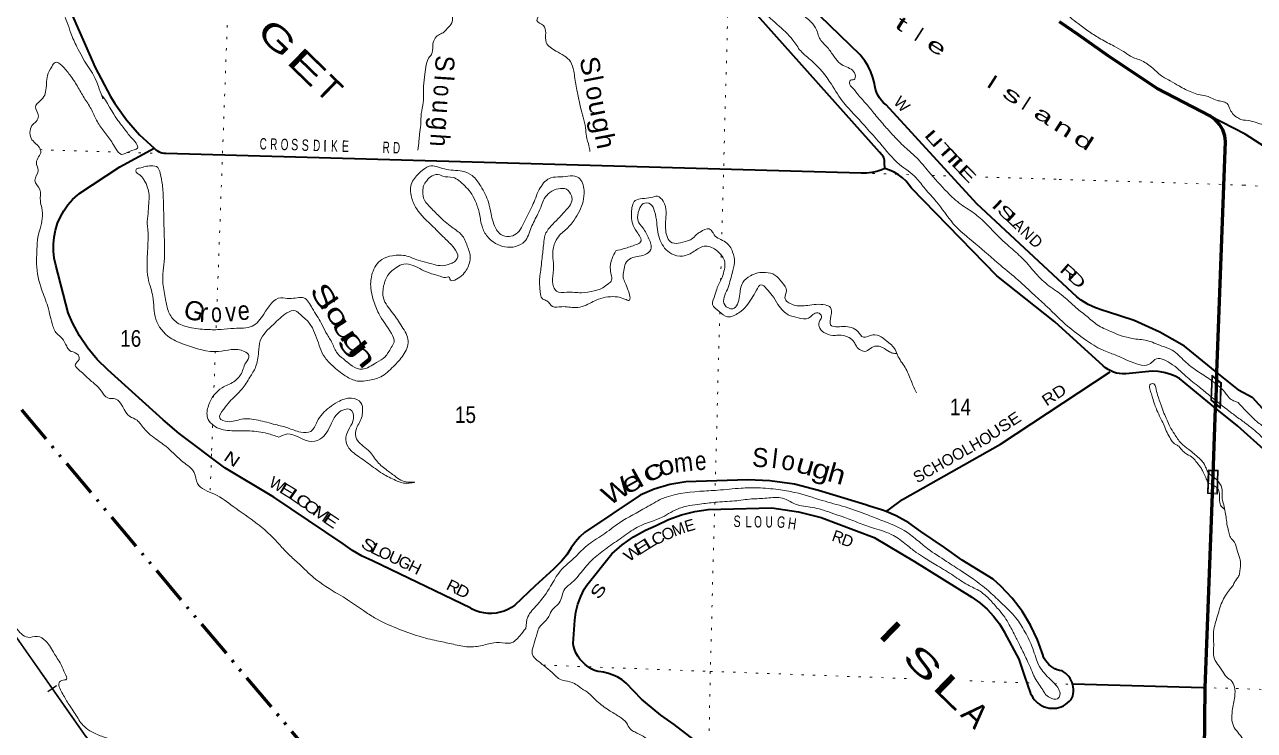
# Model space of a CAD drawing. Header units: feet. Extents: x -762378 to -505285, y -497909 to -353855.
# Drawn here: x -615825 to -602896, y -479079 to -471659 of the extents above; entities that cross this region are included whole.
import ezdxf
from ezdxf.enums import TextEntityAlignment as Align

# ---------------------------------------------------------------- set-up
doc = ezdxf.new("R2010")
doc.units = ezdxf.units.FT
doc.header["$LTSCALE"] = 80
doc.linetypes.add('DASH_DOUBLE_DOT', pattern=[9.2, 5, -1.2, 0.3, -1.2, 0.3, -1.2])
doc.linetypes.add('DOTTED', pattern=[1.5, 0.3, -1.2])
for name, color, linetype, lineweight in [('10', 7, 'DASH_DOUBLE_DOT', 70), ('23', 7, 'Continuous', 70), ('26', 7, 'Continuous', 40), ('34', 7, 'Continuous', 25), ('39', 7, 'Continuous', 13), ('59', 7, 'Continuous', 13), ('7', 7, 'DOTTED', 13)]:
    doc.layers.add(name, color=color, linetype=linetype, lineweight=lineweight)
for name, color, linetype in [('27', 7, 'Continuous'), ('41', 7, 'Continuous'), ('42', 7, 'Continuous')]:
    doc.layers.add(name, color=color, linetype=linetype)

msp = doc.modelspace()

# ---------------------------------------------------------------- linework, layer by layer
at = {"layer": '10'}
msp.add_lwpolyline([(-620364.91, -449455.2), (-616698.86, -453231.06), (-614718.69, -461049.05), (-616631.15, -471055.32), (-616332.84, -475145.36), (-606984.19, -486269.05), (-603363.01, -486919.89)], dxfattribs=at)
at = {"layer": '23'}
for points in [[(-603360.23, -472622.25), (-603365.61, -472619.78), (-603916.55, -472331.23), (-604434.3, -471986.68), (-604743.52, -471766.81), (-604879.72, -471675.12), (-604944.14, -471630.06)], [(-603289.56, -475315.93), (-603199.29, -472886.48), (-603201.31, -472859.94), (-603206.9, -472827.46), (-603215.86, -472795.73), (-603228.08, -472765.12), (-603243.44, -472735.96), (-603261.76, -472708.56), (-603282.84, -472683.22), (-603306.46, -472660.23), (-603332.35, -472639.83), (-603360.23, -472622.25)], [(-603303.47, -475690.66), (-603302.85, -475673.88), (-603292.13, -475385.23), (-603289.56, -475315.93)], [(-603412.78, -478633.88), (-603412.76, -478631.98), (-603336.96, -476591.91), (-603303.47, -475690.66)], [(-603510.83, -484541.09), (-603485.9, -484430.06), (-603471.72, -484308.53), (-603412.78, -478633.88)]]:
    msp.add_lwpolyline(points, dxfattribs=at)
at = {"layer": '26'}
for p, q in [((-602994.23, -472812.43), (-603360.23, -472622.25)), ((-603064.42, -475497.14), (-603289.56, -475315.93)), ((-603074.37, -475878.07), (-603303.47, -475690.66))]:
    msp.add_line(p, q, dxfattribs=at)
for points in [[(-603289.56, -475315.93), (-603632.3, -475040.06), (-603888.55, -474891.29), (-604158.95, -474770.12), (-604440.53, -474677.87), (-604485.92, -474666), (-604566.84, -474637.43), (-604644.34, -474600.57), (-604717.55, -474555.8), (-604763.13, -474522.18), (-605813.84, -473541.66), (-606768.45, -472502.24), (-606793.9, -472480.13), (-606816.9, -472455.49), (-606837.19, -472428.57), (-606854.56, -472399.69), (-606868.82, -472369.14), (-606879.8, -472337.27), (-606887.4, -472304.43), (-606890.81, -472279.43), (-606906.08, -472216.32), (-606927.86, -472155.15), (-606955.92, -472096.59), (-606989.94, -472041.28), (-607029.56, -471989.84), (-607040.44, -471977.48), (-607781.87, -471254.21)], [(-615375.03, -471447.22), (-615084.69, -472110.88), (-614923.07, -472413.24), (-614877.58, -472488.23), (-614755.64, -472659.24), (-614616.49, -472816.57), (-614461.66, -472958.49)], [(-606781.08, -473172.14), (-606784.8, -473113.5), (-606786.36, -473088.88), (-606789.29, -473063.5), (-606790.95, -473057.94), (-606794.16, -473050.25), (-606794.83, -473049.02), (-606814.53, -473023.85), (-606836.71, -472999.02), (-608118.84, -471563.67)], [(-602363.62, -473217.17), (-602994.23, -472812.43)], [(-606768.1, -476778.02), (-606804.65, -476762.34), (-606952.16, -476716.59), (-606982.55, -476709.23), (-607479.58, -476555.92), (-607731.6, -476491.98), (-607988.91, -476454.74), (-608222.23, -476444.39), (-608873.38, -476464.35), (-609041.58, -476495.24), (-609205.64, -476543.55), (-609354.57, -476604.43), (-609938.7, -476999.76), (-609988.42, -477045.06), (-610033.13, -477095.32), (-610072.35, -477149.97), (-610078.33, -477159.49), (-610126.06, -477233.02), (-610181.22, -477301.17), (-610243.2, -477363.17), (-610265.38, -477382.46), (-610458.42, -477557.75), (-610671.62, -477761.11), (-610707.04, -477786.21), (-610744.88, -477807.46), (-610784.74, -477824.65), (-610826.18, -477837.58), (-610868.75, -477846.1), (-610911.97, -477850.13), (-610955.37, -477849.61), (-610998.49, -477844.57), (-611040.84, -477835.04), (-611081.96, -477821.14), (-611121.4, -477803.02), (-611135.14, -477795.48), (-612168.49, -477294.95), (-612276.71, -477246.03), (-612379.22, -477186.06), (-612474.5, -477116.04), (-613204.08, -476627.86), (-613720.49, -476319.44), (-614201.83, -475958.72), (-614368.66, -475813.97), (-614950.77, -475286.68), (-615062.4, -475179.27), (-615162.19, -475060.79), (-615249.05, -474932.53), (-615322.02, -474795.89), (-615366.39, -474690.84), (-615497, -474186.93), (-615513.3, -474114.37), (-615521.92, -474040.51), (-615522.77, -473966.16), (-615515.85, -473892.12), (-615501.22, -473819.21), (-615479.06, -473748.23), (-615449.59, -473679.96), (-615413.16, -473615.14), (-615370.14, -473554.48), (-615321.02, -473498.65), (-615266.34, -473448.26), (-615254.88, -473438.97), (-614824.47, -473152.95), (-614461.66, -472958.49)], [(-606781.08, -473172.14), (-606811, -473184.91), (-606864.41, -473202.67), (-606919.38, -473214.75), (-606975.31, -473221.01), (-607031.59, -473221.4), (-614341.53, -473014.73), (-614342.14, -473014.71), (-614359.09, -473013.47), (-614375.81, -473010.46), (-614392.14, -473005.72), (-614407.87, -472999.3), (-614422.85, -472991.27), (-614436.91, -472981.72), (-614449.89, -472970.75), (-614461.66, -472958.49)], [(-603303.47, -475690.66), (-603323.98, -475673.88), (-603684.1, -475379.29), (-603728, -475356.75), (-603786.38, -475333.37), (-603846.89, -475316.23), (-603908.85, -475305.5), (-603971.6, -475301.31), (-604248.79, -475329.99), (-604248.91, -475330), (-604281.04, -475330.72), (-604313.07, -475328.08), (-604344.65, -475322.11), (-604375.43, -475312.87), (-604405.07, -475300.46), (-604433.26, -475285.02), (-604459.67, -475266.72), (-604484.03, -475245.76), (-604995.01, -474783.56), (-605601.97, -474299.06), (-606500.64, -473377.88), (-606523.89, -473345.56), (-606558.36, -473305.92), (-606596.79, -473270.09), (-606638.75, -473238.48), (-606683.79, -473211.43), (-606731.4, -473189.23), (-606781.08, -473172.14)], [(-606768.1, -476778.02), (-606733.54, -476752.71), (-606596.3, -476652.17), (-605565.36, -476069.46), (-604412.15, -475308.38)], [(-603064.42, -475497.14), (-602918.89, -475575.25), (-602777.61, -475728.78)], [(-601184.64, -477754.36), (-601213.43, -477687.3), (-601254.82, -477611.95), (-601303.86, -477541.34), (-601567.36, -477323.33), (-601801.61, -477130.43), (-601880.96, -477078.82), (-601960.95, -477014.5), (-602033.77, -476942.17), (-602098.64, -476862.63), (-602154.83, -476776.74), (-602444.27, -476435.3), (-602759.92, -476157.23), (-603074.37, -475878.07)], [(-608327.48, -479533.83), (-608994.82, -479016.87), (-609136.77, -478920.57), (-609298.97, -478786.88), (-609338.97, -478749.21), (-609499.25, -478581.28), (-609542.04, -478548.73), (-609587.99, -478520.84), (-609636.61, -478497.9), (-609687.36, -478480.17), (-609739.68, -478467.84), (-609793.01, -478461.05), (-609795.28, -478460.89), (-609832.41, -478447.83), (-609867.97, -478430.97), (-609901.57, -478410.48), (-609932.84, -478386.59), (-609961.45, -478359.56), (-609987.07, -478329.69), (-610009.44, -478297.31), (-610028.29, -478262.76), (-610043.43, -478226.44), (-610054.69, -478188.73), (-610059.27, -478167.07), (-610040.72, -477920.98), (-610028.72, -477835.72), (-610007.87, -477752.19), (-609978.41, -477671.29), (-609940.65, -477593.91), (-609915.84, -477552.15), (-609650.21, -477222.2), (-609541.81, -477127.43), (-609424.11, -477044.52), (-609298.38, -476974.37), (-609185.58, -476925.1), (-609055.95, -476861.71), (-608920.4, -476812.22), (-608780.42, -476777.18), (-608637.55, -476756.95), (-608507.09, -476751.62), (-607970.3, -476739.8), (-607687.37, -476782.11), (-607449.47, -476841.77), (-606892.35, -477051.29), (-606470.84, -477304.33), (-605865.37, -477677.97), (-605782.47, -477736.68), (-605706.16, -477803.74), (-605637.28, -477878.41), (-605576.59, -477959.86), (-605524.73, -478047.22), (-605523.99, -478048.64), (-605371.67, -478330.63), (-605311.82, -478509.18), (-605248.05, -478689.87), (-605237.3, -478713.5), (-605224.14, -478735.89), (-605208.72, -478756.77), (-605191.19, -478775.93), (-605171.76, -478793.15), (-605150.63, -478808.25), (-605128.04, -478821.05), (-605104.24, -478831.42), (-605079.49, -478839.25), (-605054.05, -478844.45), (-605028.2, -478846.96), (-605002.24, -478846.75), (-604976.44, -478843.84), (-604951.08, -478838.24), (-604926.45, -478830.02), (-604902.82, -478819.27), (-604880.43, -478806.11), (-604859.55, -478790.69), (-604840.39, -478773.16), (-604823.17, -478753.73), (-604813.51, -478740.76), (-604805.9, -478717.86), (-604800.73, -478694.29), (-604798.04, -478670.31), (-604797.88, -478646.18), (-604800.24, -478622.16)], [(-604800.24, -478622.16), (-604805.1, -478598.52), (-604812.41, -478575.52), (-604822.07, -478553.41), (-604834, -478532.44), (-604848.05, -478512.82), (-604864.08, -478494.78), (-604881.9, -478478.51), (-604901.33, -478464.2), (-604917.65, -478454.39), (-604943.49, -478449.25), (-604968.64, -478441.44), (-604992.85, -478431.04), (-605015.83, -478418.17), (-605037.34, -478402.96), (-605057.14, -478385.59), (-605075.02, -478366.25), (-605090.78, -478345.14), (-605104.25, -478322.51), (-605115.28, -478298.58), (-605118.12, -478291.12), (-605175.15, -478128.18), (-605248.89, -477972.1), (-605338.55, -477824.58), (-605443.14, -477687.24), (-605561.51, -477561.58), (-605642.66, -477488.98), (-605969.09, -477290.52), (-606155.42, -477154.6), (-606401.81, -476987.75), (-606527.96, -476898.66), (-606662.74, -476823.25), (-606768.1, -476778.02)], [(-603412.78, -478633.88), (-603438.11, -478633.15), (-604804.25, -478593.62)]]:
    msp.add_lwpolyline(points, dxfattribs=at)
at = {"layer": '34'}
msp.add_line((-615580.5, -478671.02), (-615489.91, -478607.56), dxfattribs=at)
at = {"layer": '34', "lineweight": 13}
msp.add_lwpolyline([(-616856.03, -476757.2), (-615183.27, -479144.76), (-615063.74, -479284.86), (-614954.99, -479401.93), (-610825.2, -483686.34), (-610764.16, -483763.84), (-610718.72, -483846.48), (-610642.98, -484012.37), (-609591.77, -486636.92), (-609522.45, -486790.14), (-609496.17, -486837.97), (-609469.32, -486879.29), (-609376.03, -486982.2), (-609349.54, -487013.58), (-603509.16, -492510.71)], dxfattribs=at)
at = {"layer": '34'}
msp.add_lwpolyline([(-616855.14, -476756.56), (-615182.4, -479144.09), (-615062.92, -479284.13), (-614954.19, -479401.17), (-610824.37, -483685.62), (-610763.24, -483763.23), (-610717.74, -483845.99), (-610641.97, -484011.94), (-609590.76, -486636.49), (-609521.47, -486789.65), (-609495.23, -486837.4), (-609468.45, -486878.62), (-609375.2, -486981.48), (-609348.74, -487012.82), (-603508.41, -492509.91)], dxfattribs=at)
at = {"layer": '39'}
for p, q in [((-602959.55, -472667.36), (-602990.26, -472662.91)), ((-614532.1, -473373.31), (-614548.63, -473330.62)), ((-603349.2, -475572.79), (-603349.07, -475572.9))]:
    msp.add_line(p, q, dxfattribs=at)
for points in [[(-615600.53, -470596.96), (-615584.33, -470360.82), (-615576.84, -470202.61), (-615582.08, -470007.87), (-615517.09, -469807.49), (-615440.29, -469555.36), (-615451.9, -469428.59), (-615447.9, -469198.06), (-615394.86, -469111.61), (-615358.23, -469036.63), (-615347.72, -468906.61), (-615336.43, -468754.55), (-615304.2, -468633.29), (-615311.49, -468554.81), (-615351.95, -468336.8), (-615377.14, -468197.54), (-615392.4, -468060.63), (-615373.28, -467971.01), (-615353.2, -467911.52), (-615338.91, -467845.82), (-615309.11, -467794.68), (-615260.06, -467649.92), (-615197.96, -467475.52), (-615175.59, -467349.91), (-615140.09, -467134.49), (-615079.56, -466889.83), (-615055.24, -466708.13), (-615023.88, -466496.57), (-614939.52, -466314.91), (-614886.54, -466172.29), (-614764.33, -465995.92), (-614678.74, -465836.36), (-614558.51, -465601.76), (-614445.63, -465463.18), (-614301.12, -465393.89), (-614205.1, -465395.15), (-614124.11, -465425.99), (-614075.62, -465527.93), (-614082.48, -465668.11), (-614066.94, -465797.01), (-614074.37, -465953.21), (-614108.46, -466070.4), (-614036.6, -466191.19), (-613860.04, -466351.65), (-613705.82, -466521.37), (-613504.79, -466668.63), (-613310.94, -466849.73), (-613155.67, -466989.41), (-613040.86, -467083.58), (-612788.62, -467254.64), (-612584.7, -467434.08), (-612396.01, -467590.94), (-612184.98, -467738.53), (-611991.39, -467869.49), (-611786.01, -468006.86), (-611727.71, -468056.98), (-611434.13, -468305.67), (-611265.01, -468449.83), (-611079.77, -468590.52), (-610908.3, -468724.73), (-610658.06, -468895.72), (-610452.07, -469073.23), (-610237.59, -469178.82), (-610027.86, -469306.31), (-609824.34, -469439.6), (-609653.02, -469577.82), (-609492.66, -469743.75), (-609338.58, -469917.48), (-609290.69, -469979.29), (-609140.59, -470094.72), (-608998.84, -470219.89), (-608826, -470372.2), (-608697, -470519.01), (-608573.53, -470709.75), (-608469.29, -470877.78), (-608304.27, -471140.15), (-608198.92, -471276.12), (-608078, -471482.82), (-607915.86, -471654.83), (-607747.51, -471821.02), (-607665.44, -471936.15), (-607548.98, -472040.4), (-607343.36, -472286.1), (-607212.1, -472483.12), (-607098.33, -472607.35), (-606976.91, -472741.86), (-606834.41, -472903.17), (-606626.09, -473128.89), (-606452.84, -473269.18), (-606356.85, -473386.78), (-606241.29, -473517.08), (-606061.31, -473751.88), (-605826.52, -473964.46), (-605566.09, -474187.95), (-605379.4, -474344.74), (-605210.7, -474500.93), (-605072.94, -474625.96)], [(-613562.37, -469192.03), (-613459.74, -469233.63), (-613389.17, -469276.15), (-613269.94, -469358.44), (-613248.04, -469419.36), (-613320.92, -469501.12), (-613418.48, -469543.94), (-613527.82, -469580.33), (-613597.24, -469620.09), (-613630.01, -469699.21), (-613524.45, -469829.17), (-613379.68, -469810.03), (-613262.4, -469717.74), (-613158.92, -469677.13), (-613084.76, -469731.81), (-613059.09, -469857.05), (-613100.7, -470018.1), (-613145.41, -470152.98), (-613141.12, -470317.6), (-613133.65, -470448.24), (-613055.88, -470629.41), (-612972.42, -470704.46), (-612787.17, -470614.48), (-612741.32, -470561.88), (-612651.15, -470558.94), (-612542.86, -470552.59), (-612463.66, -470577.35), (-612398.06, -470647.78), (-612296.73, -470669.29), (-612226.23, -470713.81), (-612184.21, -470829.57), (-612124.66, -470843.63), (-612061.7, -470759.52), (-611986.55, -470727.98), (-611891.36, -470753.29), (-611840.73, -470851.29), (-611810.08, -470948.61), (-611744.53, -470962.88), (-611646.72, -470970.22), (-611524.03, -471010.5), (-611510.4, -471079.16), (-611613.76, -471173.93), (-611637.77, -471231.29), (-611507.87, -471352.05), (-611431.36, -471396.77), (-611373.83, -471468.94), (-611338.21, -471538.35), (-611333.76, -471640.8), (-611383.89, -471701.27), (-611425.41, -471743.99), (-611474.29, -471768.4), (-611534.22, -471880.69), (-611547.49, -471974.52), (-611564.18, -471994.01), (-611616.69, -472180.77), (-611631.07, -472306.65), (-611635.05, -472479.01), (-611655.01, -472592.67), (-611661.11, -472710.81), (-611672.58, -472810.71), (-611679.02, -472880.69), (-611692.49, -472980.53)], [(-603343.87, -475402.79), (-603358.33, -475392.39), (-603499.2, -475299.33), (-603627.8, -475198.68), (-603761.84, -475081.79), (-603870.39, -475037.98), (-604026.51, -474980.51), (-604179.88, -474959.24), (-604294.92, -474929.25), (-604405.47, -474885.37), (-604547.11, -474814.36), (-604654.21, -474728.47), (-604769.09, -474636.31), (-604922.49, -474500.71), (-605070.87, -474393.36), (-605212.14, -474254.16), (-605337.35, -474113.5), (-605475.18, -473990.46), (-605572.14, -473900.91), (-605699.69, -473770.2), (-605829.66, -473651.44), (-605980.25, -473550.04), (-606123.87, -473420.79), (-606318.54, -473205.55), (-606449.46, -473056.68), (-606552.28, -472962.91), (-606687.76, -472829.93), (-606776.38, -472730.63), (-606884.09, -472604.61), (-606976.28, -472493.16), (-607057.18, -472402.14), (-607116.65, -472327.91), (-607152.68, -472270.52), (-607141.71, -472242.81), (-607103.45, -472236.09), (-607093.65, -472184.27), (-607200.68, -472096.38), (-607267.25, -472054), (-607324.79, -471981.84), (-607393.62, -471889.23), (-607468.6, -471800.43), (-607490.43, -471737.51), (-607539.48, -471651.59), (-607634.51, -471564.11), (-607738.98, -471460.26), (-607820.51, -471387.28), (-607919.19, -471289.65), (-607971.01, -471225.7), (-608060.11, -471140.43), (-608075.27, -471115.85), (-608137.21, -470997.4), (-608187.7, -470895.39), (-608217.39, -470828.18), (-608211.17, -470764.21), (-608144.24, -470796.57), (-608060.77, -470813.46), (-607996.85, -470759.47), (-607834.48, -470636.62), (-607749.13, -470599.41), (-607710.17, -470572.65), (-607739.04, -470539.58), (-607809.15, -470541.2), (-607880.99, -470592.91), (-607965.09, -470594.06), (-608035.67, -470551.55), (-608112.81, -470583.02), (-608189.82, -470610.49), (-608259.51, -470600.09), (-608410.72, -470516.72), (-608465.08, -470410.56), (-608527.71, -470312.15), (-608692.11, -470089.92), (-608771.57, -470015.01), (-608833.31, -469948.72), (-608910.28, -469859.85), (-608953.69, -469784.15), (-608985.31, -469714.88), (-609003.49, -469662.11), (-609054.54, -469576.13), (-609077.69, -469551.27), (-608998.83, -469527.88), (-608888.46, -469519.6), (-608733.37, -469548.95), (-608567.68, -469618.77), (-608367.03, -469661.71), (-608198.08, -469695.54), (-608026.26, -469761.56), (-607910.75, -469835.7), (-607618.92, -469961.97), (-607495.28, -470032.37), (-607246.25, -470123.09), (-607068.56, -470193.32), (-606918.65, -470256.59), (-606885.09, -470269.77)], [(-602895.63, -469632.52), (-602752.05, -469717.83), (-602656.34, -469735.21), (-602577.61, -469780.11), (-602453.6, -469850.69), (-602274.29, -469947.28), (-602081.76, -470068.43), (-601893.37, -470193.46), (-601728.23, -470293.58), (-601568.82, -470385.47), (-601401.46, -470479.64), (-601271.64, -470556.44), (-601183.36, -470615.74), (-601080.98, -470673.51), (-600985.81, -470706.93), (-600912.08, -470721.54), (-600792.73, -470751.78), (-600770.69, -470752.54), (-600711.04, -470768.66), (-600681.26, -470777.73), (-600597.99, -470866.98), (-600524.35, -470943.85), (-600423.52, -471047.77), (-600319.23, -471167.88), (-600266.54, -471211.88), (-600242.29, -471206.7), (-600187, -471232.71), (-600125.42, -471250.91), (-600088.7, -471292.36), (-599992.87, -471365.97), (-599892.5, -471423.68), (-599823.99, -471474.26), (-599731.43, -471525.67), (-599641.86, -471546.84), (-599574.68, -471577.29), (-599522.26, -471629.32), (-599519.15, -471715.8), (-599507.84, -471856.79), (-599479.34, -471903.98), (-599424.19, -471994.26), (-599330.46, -472130.08), (-599249.4, -472225.28), (-599179.63, -472298), (-599113.86, -472370.57), (-599059.04, -472410.63), (-598983.9, -472443.36), (-598899.43, -472496.5), (-598807.45, -472505.71), (-598722.12, -472593.02), (-598645.88, -472712.16), (-598600.22, -472786.05), (-598513.96, -472905.54), (-598409.13, -473009.6), (-598285.99, -473106.26), (-598162, -473237.09), (-598075.2, -473340.52), (-597958.55, -473451.02), (-597880.76, -473524.01), (-597769.37, -473612.23), (-597653.85, -473696.57), (-597528.98, -473801.32), (-597429.68, -473891.13), (-597337.19, -473944.54), (-597218.38, -473990.84), (-597187.89, -474098.35), (-597197.07, -474192.44), (-597186.87, -474247.02), (-597146.41, -474296.63), (-597059.34, -474392.04), (-596954.58, -474498.1), (-596876.72, -474569.09), (-596795.06, -474646.24), (-596731.29, -474718.74), (-596642.89, -474834.29), (-596578.66, -474892.75), (-596492.78, -474964.02), (-596385, -475040.06), (-596284.77, -475101.77), (-596201.96, -475144.81), (-596138.98, -475181.14), (-596079.02, -475247.49), (-596019.26, -475319.86), (-595963.72, -475398.11), (-595898.76, -475494.76), (-595818.92, -475626.08), (-595711.02, -475758.36), (-595611.68, -475906.42), (-595547.06, -476013.1), (-595488.81, -476189.87), (-595462.16, -476411.74), (-595392.97, -476621.03), (-595327.74, -476709.65), (-595256.7, -476804.51), (-595171.9, -476907.87), (-595082.77, -477001.35), (-594912.46, -477067.5), (-594635.68, -477308.07)], [(-610556.1, -478007.75), (-610618.78, -478083.84), (-610715.52, -478160.78), (-610773.56, -478160.81), (-610891.57, -478158.8), (-611030.76, -478190.17), (-611179.17, -478199.16), (-611336.26, -478169.74), (-611491.21, -478136.39), (-611677.73, -478089.92), (-611910.97, -478005.76), (-612145.31, -477895.49), (-612262.75, -477819.28), (-612430.91, -477705.24), (-612524.99, -477647.88), (-612783.16, -477474.62), (-612940.21, -477328.86), (-613046.89, -477230.95), (-613143.43, -477129.38), (-613226.4, -477040.31), (-613379.87, -476906.71), (-613633.7, -476723.56), (-613827.43, -476596.62), (-614007.65, -476484.17), (-614043.67, -476368.61), (-614157.93, -476258.42), (-614320.84, -476108.45), (-614447.65, -476013.87), (-614521.66, -475955.19), (-614610.21, -475853.89), (-614643.01, -475818.67), (-614719.65, -475777.95), (-614871.39, -475594.27), (-614951.07, -475583.53), (-615016.67, -475513.1), (-615086.13, -475438.53), (-615175.52, -475361.27), (-615216.1, -475319.77), (-615291.01, -475228.96), (-615253.22, -475178.1), (-615275.19, -475119.18), (-615352.04, -475084.47), (-615382.56, -475041.31), (-615431.68, -474957.4), (-615485.99, -474907.41), (-615536.35, -474801.39), (-615589.36, -474599), (-615655.07, -474416.24), (-615699.44, -474137.92), (-615695.34, -474019.72), (-615684.89, -473891.7), (-615661.91, -473806.23), (-615644.26, -473586.19), (-615659.75, -473513.45), (-615665.57, -473392.9), (-615716.28, -473296.9), (-615682.47, -473187.73), (-615701.74, -473108.84), (-615653.73, -472994.14), (-615710.78, -472907.95), (-615756.95, -472854.23), (-615735.74, -472704.51), (-615702.78, -472677.55), (-615680.78, -472620.13), (-615711.42, -472522.81), (-615632.19, -472431.23), (-615603.91, -472366), (-615583.93, -472194.18), (-615540.68, -472101.37), (-615505.1, -472056.45), (-615434.18, -472088.95), (-615349.56, -472188.11), (-615269.63, -472307.17), (-615199.77, -472427.89), (-615125.77, -472544.75), (-615067.91, -472665.06), (-614993.77, -472777.9), (-614909.71, -472893.09), (-614867.95, -472958.7), (-614808.14, -473022.92), (-614723, -472991.72), (-614637.78, -472958.51), (-614711.64, -472837.65), (-614788.27, -472738.76), (-614887.56, -472600.99), (-615007.51, -472424.41), (-615005.72, -472430.49), (-615049.53, -472308.65), (-615167.89, -472085.98), (-615275.29, -471893.77), (-615338.32, -471749.21), (-615378.41, -471635.52), (-615452.46, -471462.5), (-615517.14, -471307.86), (-615554.23, -471108.02), (-615597.54, -470741.48), (-615600.53, -470596.96)], [(-610468.35, -471098.58), (-610375.16, -471123.82), (-610333.61, -471195.44), (-610420.35, -471272.72), (-610473.04, -471349.16), (-610455.5, -471478.13), (-610420.03, -471551.54), (-610438.24, -471615.11), (-610370.09, -471669.58), (-610346.74, -471746.6), (-610340.22, -471847.11), (-610239.26, -471936.8), (-610087.03, -472048.29), (-610052.45, -472147.76), (-610027.89, -472305.05), (-610008.96, -472393.95), (-609981.64, -472529.27), (-609953.2, -472632.54), (-609927.11, -472745.75), (-609918.11, -472832.31), (-609891.6, -472933.51), (-609881.62, -472992.01)], [(-605356.66, -471239.61), (-605039.62, -471417.74), (-604913.02, -471518.33), (-604747.42, -471648.33), (-604630.33, -471734.56), (-604510.89, -471810.83), (-604369.39, -471885.85), (-604271.25, -471941.35), (-604198.88, -471989.94), (-604078.54, -472040.17), (-603963.17, -472118.32), (-603860.14, -472206.07), (-603779.64, -472250.93), (-603687.43, -472304.22), (-603553.65, -472370.95), (-603484.38, -472393.37), (-603410.83, -472407.9), (-603353.49, -472427.91), (-603288.42, -472456.2), (-603234.73, -472466.05), (-603183.52, -472489.86), (-603149.69, -472553.19), (-603115.95, -472606.93)], [(-603115.95, -472606.93), (-603087.97, -472628.98), (-603039.04, -472655.19), (-603011.08, -472662.18), (-602990.2, -472662.91)], [(-602959.55, -472667.36), (-602876, -472688.33), (-602735.48, -472745.41), (-602585.35, -472814.88), (-602448.98, -472875.84), (-602316.75, -472940.68), (-602215.52, -473032.56), (-602071.81, -473113.86), (-601949.32, -473170.32), (-601770.01, -473266.91), (-601643.93, -473335.55), (-601511.11, -473442.59), (-601382.5, -473555.5), (-601241.81, -473666.83), (-601108.45, -473757.82), (-601058.24, -473815.79), (-601018.38, -473883.46), (-600899.3, -473921.73), (-600815.41, -473932.66), (-600749.65, -474005.24), (-600738.64, -474035.75), (-600630.52, -474101.76), (-600531.83, -474209.62), (-600449.45, -474324.96), (-600388.49, -474421.47), (-600295.82, -474529.13), (-600184.91, -474631.39), (-600100.43, -474684.53), (-599943.43, -474788.38), (-599859.63, -474861.58), (-599751.13, -474975.81), (-599649.83, -475065.69), (-599532.64, -475160.13), (-599445.91, -475265.57), (-599370.32, -475344.51), (-599291.14, -475435.63), (-599259.95, -475462.83), (-599203.73, -475521.01), (-599159.6, -475580.79), (-599102.45, -475671.15), (-599039.77, -475775.76), (-598990.77, -475869.85), (-598933.22, -475948.17), (-598864.8, -476061.01), (-598779.08, -476196.54), (-598739.09, -476260.2), (-598672.13, -476356.92), (-598526.36, -476496.54), (-598392.42, -476629.73), (-598308.3, -476753.16), (-598219.49, -476856.66), (-598126.48, -476954.28), (-598120.51, -477075.01), (-598108.26, -477187.92), (-598136.39, -477427.98), (-598180.58, -477548.97), (-598369.79, -477687.05), (-598476.41, -477755.67), (-598640.09, -477850.44), (-598769.68, -477886.13), (-598944.48, -477894.14), (-599042.8, -477894.76), (-599255.86, -477847.21), (-599379.76, -477832.88), (-599548.89, -477851.13), (-599691.02, -477842.2), (-599899.17, -477887.22), (-600137.3, -477929.2), (-600326.74, -477954.78), (-600555.35, -477892.64), (-600678.44, -477854.23), (-600787.16, -477806.28), (-600931.8, -477692.81), (-601081.1, -477539), (-601336.2, -477369.49), (-601540.21, -477231.87), (-601660.4, -477107.19), (-601768.75, -476928.69), (-601919.71, -476764.79), (-602120.71, -476597.14), (-602263.93, -476441.54), (-602308.51, -476335.55), (-602398.51, -476207.9), (-602518.97, -476091.25), (-602655.86, -475986.08), (-602765.64, -475909.97), (-602871.29, -475829.99), (-602929.65, -475775.74), (-603005.3, -475698.81), (-603067.96, -475631.16)], [(-614548.63, -473330.62), (-614573.16, -473287.66), (-614619.4, -473235.94), (-614652.48, -473208.74), (-614653.57, -473182.63), (-614621.03, -473167.69), (-614556.43, -473151.84), (-614498.11, -473143.79), (-614424.71, -473162.34), (-614400.67, -473219.32), (-614376.99, -473344.49), (-614366.49, -473503.31), (-614359.96, -473776.32), (-614355.46, -473934.94), (-614355.79, -474117.46), (-614370.9, -474379.71), (-614342.76, -474549.16), (-614311.23, -474678.61), (-614236.74, -474781.44), (-614092.76, -474842.5), (-613909.41, -474864.79), (-613759.27, -474863.88), (-613622.78, -474852.48), (-613431.83, -474828.89), (-613311.36, -474702.61), (-613131.26, -474530.22), (-613039.51, -474539.36), (-612889.16, -474532.44), (-612800.89, -474641.76), (-612706.23, -474797.42), (-612657.59, -474895.36), (-612597.03, -474995.71), (-612546.67, -475101.72), (-612473.14, -475174.43), (-612276.72, -475281.41), (-612126.22, -475212.31), (-612036.03, -475151.2), (-611970.65, -475055.14), (-611940.65, -474997.99), (-611969.44, -474904.74), (-612102.34, -474697.62), (-612159.31, -474551.26), (-612185.05, -474428.03), (-612169.63, -474272.1), (-612070.6, -474129.04), (-611957.12, -474088.78), (-611805.12, -474091.94), (-611688.57, -474136.03), (-611585.46, -474163.61), (-611412.31, -474191.57), (-611353.71, -474175.51), (-611306.9, -474153.03), (-611271.1, -474102.1), (-611309.88, -474008.51), (-611412.22, -473900.72), (-611528.33, -473786.45), (-611705.71, -473591.86), (-611757.58, -473471.75), (-611754.36, -473321.42), (-611662.37, -473208.21), (-611572.18, -473147.1), (-611411.1, -473176.65), (-611223.81, -473201.08), (-611119.32, -473246.75), (-611029.13, -473358.14), (-610948.94, -473527.35), (-610921.06, -473646.65), (-610864.86, -473815.05), (-610818.55, -473864.76), (-610731.29, -473887.79), (-610658.28, -473860.19), (-610558.9, -473707.11), (-610477.1, -473541.41), (-610403.22, -473373.43), (-610291.51, -473268.91), (-610193.14, -473260.22), (-609999.31, -473268.83), (-609943.93, -473403.1), (-609953.89, -473517.09), (-610048.8, -473714.45), (-610138.45, -473817.71), (-610185.88, -473858.21), (-610236.23, -473924.7), (-610272.73, -474053.84), (-610264.7, -474168.44), (-610271.36, -474302.61), (-610263.33, -474417.22), (-610234.81, -474460.31), (-610123.14, -474472.13), (-609971.21, -474477.3), (-609836.44, -474457.82), (-609765.64, -474436.16), (-609696, -474390.39), (-609658.77, -474355.55), (-609666.8, -474240.95), (-609648.49, -474117.21), (-609609.73, -474038.29)], [(-611086.46, -473510.64), (-611139.3, -473418.58), (-611197.11, -473354.43), (-611259.21, -473298.16), (-611320.13, -473266), (-611429.73, -473252.24), (-611461.3, -473239.13), (-611539.68, -473248.49), (-611597.53, -473300.68), (-611631.39, -473353.69), (-611636.71, -473391.62), (-611631.85, -473482.05), (-611570.8, -473568.37), (-611468.33, -473672.15), (-611334.29, -473789.04), (-611230.98, -473868.78), (-611171.05, -473987.16), (-611139.44, -474114.6), (-611181.81, -474239.53), (-611231.94, -474300), (-611353.27, -474335.99), (-611358.65, -474317.75), (-611416.69, -474317.79), (-611440.47, -474310.96), (-611561.23, -474272.75), (-611648, -474235.7), (-611738.57, -474192.5), (-611838.1, -474177.07), (-611913.32, -474210.62), (-612000.06, -474287.9), (-612050.21, -474406.54), (-612052.66, -474534.84), (-611955.93, -474688.57), (-611858.85, -474832.28), (-611792.1, -474984.99), (-611845.36, -475135.62), (-611947.48, -475252.5), (-612081.39, -475362.27), (-612216.78, -475399.79), (-612309.16, -475408.68), (-612435.63, -475362.25), (-612572.16, -475259.32), (-612666.77, -475159.82), (-612755.63, -474952.2), (-612800.06, -474848.39), (-612866.97, -474757.85), (-612925.27, -474707.73), (-612977.92, -474667.82), (-613066.78, -474690.88), (-613209.03, -474810.4), (-613347.09, -474982.21), (-613365.32, -475103.95), (-613396.74, -475259.34), (-613456.46, -475365.62), (-613538.81, -475489.18), (-613671.62, -475625.07), (-613732.37, -475703.24), (-613773.62, -475796.11), (-613690.84, -475833.03), (-613545.87, -475807.87), (-613370.09, -475817.87), (-613187.57, -475864.2), (-613058.68, -475898.67), (-612922.14, -475943.44), (-612815.77, -475935.02), (-612750.18, -475832.95), (-612620.89, -475682.9), (-612532.84, -475625.72), (-612387.38, -475586.54), (-612288.96, -475634.02), (-612271.96, -475720.85), (-612282.53, -475794.71), (-612340.89, -475919.09), (-612334.16, -476013.59), (-612214.18, -476132.01), (-612125.98, -476243.33), (-612025.16, -476337.02), (-611933.43, -476404.33), (-611787.59, -476469.47), (-611721.55, -476469.71), (-611812, -476480.68), (-611907.26, -476457.37), (-612043.03, -476390.57), (-612191.55, -476287.23), (-612336.07, -476184.03), (-612425.18, -476098.75), (-612447.62, -475995.69), (-612406.09, -475894.81), (-612368.91, -475803.8), (-612401.48, -475704.41), (-612457.52, -475704.51), (-612533.02, -475746.07), (-612598.6, -475848.14), (-612720.6, -476018.49), (-612835.38, -476038.66), (-613060.9, -475962.78), (-613154.11, -475995.72)], [(-613154.11, -475995.72), (-613274.87, -475957.51), (-613458.09, -475931.21), (-613602.09, -475928.32), (-613779.45, -475906.23), (-613901.56, -475791.76), (-613891.11, -475663.74), (-613748.5, -475476.03), (-613626.26, -475414), (-613553.65, -475340.25), (-613499.23, -475213.72), (-613466.6, -475138.61), (-613515.11, -475094.84), (-613787.33, -475095.6), (-614135.14, -475025.6), (-614294.7, -474951.97), (-614446.02, -474756.26), (-614477.72, -474516.49), (-614498.79, -474431.52), (-614527.02, -474322.25), (-614538.28, -474185.47), (-614528.28, -473955.13), (-614529.55, -473818.69), (-614535.46, -473758.32), (-614527.57, -473646.26), (-614519.81, -473538.21), (-614516.68, -473448.05), (-614532.1, -473373.31)], [(-606653.11, -475117.77), (-606689.02, -475114.55), (-606730.51, -475099.09), (-606805.02, -475054.43), (-606854.51, -475038.71), (-606917.03, -475052.63), (-606978.47, -475092.66), (-607080.75, -475041.04), (-607103.27, -474998.15), (-607157.58, -474948.16), (-607270.83, -474924.25), (-607326.94, -474926.35), (-607421.92, -474895.03), (-607471.81, -474833.16), (-607465.65, -474771.19), (-607446.06, -474725.72), (-607486.79, -474688.23), (-607584.83, -474745.07), (-607690.78, -474741.46), (-607795.75, -474709.81), (-607848.41, -474669.9), (-607906.08, -474601.75), (-607964.78, -474505.48), (-608026.39, -474435.18), (-608080.97, -474393.21), (-608131.03, -474451.68), (-608180, -474536.26), (-608234.83, -474616.64), (-608315.37, -474688.11), (-608434.91, -474730.18), (-608523.06, -474675.02), (-608592.52, -474600.45), (-608567.12, -474503.03), (-608542.35, -474423.64), (-608501.38, -474338.78), (-608472.33, -474251.51), (-608461.69, -474175.65), (-608558.56, -474025.93), (-608679.32, -473987.72), (-608785.29, -474042.28), (-608907.11, -474092.29), (-609024.36, -474068.24), (-609096.3, -474007.63), (-609141.57, -473927.86), (-609168.49, -473838.68), (-609179.08, -473740.04), (-609201.03, -473622.95), (-609246.37, -473545.18), (-609320.26, -473540.66), (-609364.61, -473607.35), (-609378.29, -473713.2), (-609325.17, -473797.25), (-609261.02, -473909.75), (-609240.93, -474022.76), (-609308.99, -474080.62), (-609448.24, -474113.99), (-609508.3, -474172.12), (-609524.87, -474245.78), (-609531.44, -474319.77), (-609511.26, -474372.61), (-609481.78, -474445.82), (-609471.68, -474558.49), (-609513.24, -474545.04), (-609592.51, -474522.29), (-609791.45, -474545.6), (-609941.96, -474614.7), (-610032.68, -474633.67), (-610178.47, -474624.7), (-610274.49, -474623.44), (-610334.45, -474563.23), (-610375.8, -474543.77), (-610407.96, -474432.35), (-610411.24, -474354.01), (-610394.03, -474204.16), (-610384.9, -474114.21), (-610367.55, -473960.35), (-610354.64, -473876.54), (-610291.12, -473776.4), (-610214.37, -473698.78), (-610166.52, -473646.25), (-610097.7, -473566.36), (-610069.34, -473499.12), (-610076.02, -473460.78), (-610129.63, -473390.76), (-610211.45, -473383.96), (-610304.93, -473424.91), (-610361.2, -473489.19), (-610389.56, -473556.42), (-610428.81, -473649.36), (-610499.85, -473793.37), (-610568.97, -473939.45), (-610775.1, -473996.62), (-610873.87, -473959.16), (-610969.04, -473875.69), (-611019.33, -473767.67), (-611046.65, -473632.34), (-611086.46, -473510.64)], [(-609609.73, -474038.29), (-609520.8, -474013.24), (-609395.26, -473971.37), (-609348.24, -473942.89), (-609388.67, -473839.21), (-609435.51, -473747.36), (-609445.68, -473636.69), (-609405.25, -473509.69), (-609240, -473477.2), (-609171.48, -473463.49), (-609111.25, -473515.68), (-609081.16, -473629.04), (-609086.71, -473731.15), (-609073.72, -473876.01), (-609034.04, -473943.55), (-608952.5, -473958.36), (-608857.5, -473931.51), (-608814.89, -473914.91), (-608761.18, -473866.59), (-608722.22, -473839.83), (-608627.02, -473806.97), (-608592.15, -473840.25), (-608575.2, -473870.91), (-608455.69, -473945.18), (-608381.28, -474050.01), (-608362.97, -474156.95), (-608387.07, -474274.47), (-608436.96, -474443.27), (-608469.79, -474524.39), (-608464.65, -474606.81), (-608379.94, -474645.8), (-608309.31, -474513.81), (-608274.32, -474370.58), (-608193.79, -474299.1), (-608034.47, -474264.41), (-607937.35, -474291.78), (-607863.89, -474366.49), (-607815.05, -474458.42), (-607831.54, -474530.07), (-607744.09, -474605.26), (-607592.16, -474610.43), (-607407.91, -474606.67), (-607352.77, -474632.62), (-607347.9, -474723.04), (-607351.1, -474815.2), (-607215.65, -474833.86), (-607065.4, -474887.11), (-607005.37, -474945.32), (-606908.44, -474920.53), (-606739.24, -475004.52), (-606688.8, -475050.37), (-606640.23, -475150.31), (-606558.65, -475279.45), (-606501.2, -475411.79), (-606449.33, -475531.9)], [(-605072.94, -474625.96), (-604859.79, -474827.79), (-604670.69, -474972.63), (-604494.25, -475078.92), (-604359.99, -475131.63), (-604190.43, -475205.6), (-603986.81, -475220.56), (-603943.37, -475179.91), (-603780.56, -475217.55), (-603615.23, -475355.56), (-603473.13, -475470.72), (-603353, -475569.66)], [(-617284.31, -475110.97), (-617313.48, -475374.75), (-617300.55, -475463.45), (-617276.11, -475566.58), (-617222.73, -475700.78), (-617196.84, -475820.01), (-617196.6, -475928.33), (-617166.79, -476049.7), (-617091.46, -476300.99), (-617004.72, -476454.38), (-616924.93, -476577.44), (-616854.16, -476672.12), (-616741.86, -476838.42), (-616694.59, -476918.26), (-616658.07, -476961.62), (-616656.02, -477017.85), (-616685.54, -477060.98), (-616697.2, -477108.72), (-616672, -477189.81), (-616622.73, -477269.72), (-616570.15, -477311.62), (-616482.44, -477436.97), (-616452.38, -477435.98), (-616474.42, -477379.07), (-616521.48, -477293.22), (-616569.3, -477229.41), (-616585.76, -477184.73), (-616550.66, -477153.83), (-616484.57, -477210.23), (-616414.3, -477318.94), (-616307.84, -477481.02), (-616219.92, -477600.35), (-616135.03, -477691.5), (-616031.53, -477823.4), (-615966.9, -477921.88), (-615857.75, -478063.99), (-615792.97, -478100.3), (-615690.6, -478091.75), (-615604.17, -478138.82), (-615510.88, -478276.38), (-615437.02, -478397.24), (-615401.82, -478478.68), (-615383.99, -478541.46), (-615434.45, -478553.79), (-615457, -478569.07), (-615432.9, -478682.21), (-615366.76, -478794.79), (-615283.12, -478922), (-615197.13, -479039.26), (-615118.97, -479094.07), (-614998.7, -479146.3), (-614840.86, -479211.85), (-614538.16, -479370.58), (-614449.31, -479405.7), (-614220.16, -479549.9), (-614010.68, -479799.74), (-613802.83, -479981.32), (-613683.46, -480059.6), (-613570.51, -480149.69), (-613495.12, -480226.48), (-613423.47, -480353.28), (-613441.76, -480418.85), (-613427.85, -480479.5), (-613433.4, -480581.61), (-613475.4, -480638.35), (-613455.84, -480709.22), (-613433.87, -480768.13), (-613477.94, -480826.81), (-613556.2, -480904.57), (-613458.12, -480947.83), (-613408.82, -480911.4), (-613363.1, -480862.81), (-613375.9, -480770.11), (-613405.03, -480686.88), (-613402.04, -480600.73), (-613370.64, -480503.51), (-613332.64, -480446.63), (-613177.42, -480471.97), (-613115.34, -480586.41), (-613025.82, -480659.66), (-613006.68, -480742.56), (-612891.1, -480814.69), (-612740.45, -480914.09), (-612620.11, -480964.32), (-612515.05, -481166.48), (-612400.44, -481266.66), (-612217.66, -481363.14), (-612007.82, -481544.79), (-611877.57, -481655.54), (-611795.02, -481756.63), (-611666.63, -481863.3), (-611582.34, -481914.31), (-611492.75, -481985.56), (-611370.21, -482088.01), (-611282.48, -482155.19), (-611144.93, -482286.24), (-611093.18, -482352.18)], [(-603067.96, -475631.16), (-603102.35, -475618.85), (-603149.18, -475594.07), (-603191.42, -475542.49), (-603343.87, -475402.79)], [(-603690.8, -476091.14), (-603707.51, -476081.8), (-603719.94, -476073.51), (-603747.59, -476055.11), (-603785.7, -475999.65), (-603823.24, -475928.17), (-603852.79, -475856.96), (-603882.69, -475795.77), (-603919.89, -475714.27), (-603943.86, -475655.28), (-603965.35, -475582.34), (-603983.46, -475527.57), (-603997.64, -475474.93), (-603994.6, -475444.95), (-603954.27, -475436.29), (-603933.6, -475475.1), (-603914.33, -475553.99), (-603875.96, -475659.6), (-603846.83, -475742.83), (-603813.35, -475816.18), (-603783.73, -475885.39), (-603736.33, -475961.22), (-603704.08, -476012.46), (-603665.7, -476059.9), (-603622.98, -476097.46), (-603585.9, -476124.8), (-603529.53, -476172.85), (-603486.73, -476208.41), (-603459.65, -476235.41), (-603425.06, -476276.7), (-603422.02, -476283.35)], [(-603353, -475569.66), (-603161.63, -475722.02), (-603072.44, -475789.62)], [(-603072.44, -475789.62), (-603019.63, -475826.86), (-602927.75, -475898.33), (-602857.5, -475957.01), (-602748.59, -476059.2), (-602657.05, -476140.7), (-602565.43, -476220.2), (-602397.89, -476368.61), (-602293.67, -476490.73), (-602197.53, -476614.57), (-602118.81, -476719.73), (-602034.22, -476829.12), (-601954.96, -476918.23), (-601869.56, -477003.54), (-601691.94, -477150.29), (-601580.29, -477230.48), (-601466.97, -477320.77), (-601345.5, -477407.33), (-601219.88, -477490.01), (-601115.05, -477594.07), (-601047.69, -477678.76), (-601026.2, -477755.83), (-600964.85, -477840.3), (-600938.68, -477897.45), (-600947.32, -477975.49), (-600937.19, -478032.08), (-600898.67, -478079.61), (-600866.94, -478090.75), (-600842.09, -478067.51), (-600847.74, -477997.01), (-600807.19, -477984.35), (-600775.74, -478003.52), (-600762.14, -478076.3), (-600753.47, -478116.77), (-600724.09, -478137.88), (-600701.44, -478120.58), (-600687.93, -478076.86), (-600672.82, -478045.25), (-600650.31, -478031.96), (-600592.4, -478039.99), (-600526.55, -478050.31), (-600378.6, -478065.47), (-600308.4, -478065.89), (-600190.79, -478088.04), (-600096.54, -478089.29), (-600004.37, -478092.48), (-599929.82, -478083.01), (-599819.26, -478016.53), (-599744.98, -478015.08), (-599632.57, -478012.95), (-599519.41, -477988.74), (-599399.18, -477992.9), (-599315.63, -478013.87), (-599200.35, -478045.98), (-598992.09, -478057.2), (-598906.27, -478070.21), (-598774.15, -478078.8), (-598605.56, -478076.6), (-598490.81, -478064.5), (-598398.43, -478061.67), (-598282.35, -478069.71), (-598211.09, -478098.28), (-598122.87, -478159.59), (-598095.69, -478186.64), (-598065.99, -478257.97), (-598039.36, -478301.07), (-598006.51, -478338.36), (-597989.42, -478367.08), (-598006.06, -478384.58), (-597997.39, -478425.05), (-597949.02, -478418.69), (-597909.35, -478432.11), (-597834.65, -478537.14), (-597799.25, -478558.45), (-597756.11, -478588.06), (-597723.53, -478633.38), (-597748.39, -478656.62), (-597738.59, -478723.25), (-597686.78, -478793.33), (-597647.26, -478871.03), (-597599.73, -478949), (-597590.07, -479019.64), (-597561.45, -479123.07), (-597536.95, -479170.11), (-597495.36, -479245.87), (-597492.46, -479338.37), (-597472.37, -479397.32), (-597459.22, -479423.88), (-597415.22, -479487.67), (-597392.66, -479532.64), (-597361.34, -479555.82), (-597315.01, -479609.65), (-597263.81, -479697.79), (-597251.6, -479752.45), (-597258.22, -479770.3), (-597266.71, -479784.06), (-597265.11, -479796.17)], [(-603451.54, -476325.02), (-603500.67, -476264.1), (-603541.05, -476216.59), (-603605.63, -476174.27), (-603648.56, -476142.72), (-603690.8, -476091.14)], [(-603451.54, -476325.02), (-603442.38, -476346.83), (-603426.89, -476378.7), (-603401.39, -476436.08), (-603385, -476477.98)], [(-603422.02, -476283.35), (-603404.12, -476319.51), (-603393.2, -476349.56), (-603381.36, -476374.15)], [(-603381.36, -476374.15), (-603238.42, -476531.04), (-603233.53, -476640.26), (-603212.61, -476729.23), (-603199.12, -476801.9), (-603189.49, -476870.42), (-603176.21, -476949.1), (-603163.75, -476993.66), (-603147.63, -477048.36), (-603128.49, -477073.24), (-603116.19, -477086.11), (-603106.4, -477099.26)], [(-605214.44, -478503.69), (-605202.36, -478526.94), (-605160.61, -478592.55), (-605120.72, -478654.09), (-605097.98, -478690.96), (-605045.47, -478734.87), (-604965.78, -478745.61), (-604940.47, -478708.36), (-604954.24, -478643.71), (-605040.79, -478542.47), (-605156.14, -478406.16), (-605225.64, -478217.25), (-605307.68, -478043.96), (-605402.63, -477896.31), (-605564.98, -477730.32), (-605694.88, -477609.56), (-605848.84, -477489.98), (-605974, -477405.49), (-606132.51, -477301.81), (-606330.03, -477168.72), (-606446.85, -477074.48), (-606577.58, -476977.76), (-606802.2, -476875.84), (-606960.18, -476814.3), (-607199.42, -476729.93), (-607439.22, -476661.6), (-607726.5, -476577.6), (-607901.58, -476547.57), (-608117.06, -476528.2), (-608293.33, -476532.23), (-608538.25, -476553.99), (-608726.79, -476565.62), (-609127.86, -476646.25), (-609289.06, -476735.03), (-609570.84, -476895.94), (-609747.41, -477024.32), (-609913.44, -477137.02), (-610029.42, -477249.41), (-610194.98, -477406.25), (-610294.49, -477563.33), (-610437.38, -477759.05), (-610533.79, -477884.14), (-610556.1, -478007.75)], [(-603385.13, -476477.63), (-603271.53, -476551.23), (-603261.87, -476649.32), (-603251.96, -476709.84), (-603209.22, -476754.84)], [(-609681.32, -478867.94), (-609808.06, -478771.36), (-609908.88, -478677.66), (-609989.1, -478624.79), (-610043.83, -478586.82), (-610142.87, -478557.37), (-610212.07, -478532.95), (-610239.23, -478507.96), (-610328.54, -478428.7), (-610416.13, -478357.52), (-610487.31, -478274.86), (-610476.33, -478188.98), (-610444.72, -478085.75), (-610403.06, -477980.86), (-610326.31, -477903.24), (-610283.34, -477818.45), (-610204.45, -477736.89), (-610145.4, -477592.47), (-610071, -477524.8), (-609945.98, -477382.63), (-609827.59, -477258.28), (-609681.62, -477146.91), (-609525.66, -477035.88), (-609366.05, -476935.01), (-609122.48, -476836.99), (-608939.09, -476742.93), (-608725.45, -476700.06), (-608566.69, -476681.39), (-608360.03, -476666.36), (-608183.21, -476646.3), (-608022.8, -476637.72), (-607856.67, -476637.36), (-607699.04, -476708.92), (-607611.5, -476723.93), (-607426.77, -476764.32), (-607316.01, -476802.19), (-607203.24, -476840.13), (-607051.2, -476899.46), (-606891.01, -476955.06), (-606689.48, -477030.11), (-606554.74, -477126.97), (-606457.29, -477202.5), (-606450.16, -477207.78)], [(-603119.24, -477557.17), (-603100.48, -477515.33), (-603073.08, -477476.11), (-603053.76, -477438.61), (-603045.93, -477384.65), (-603040.24, -477334.63), (-603050.17, -477272.02), (-603075.45, -477188.79), (-603099.01, -477113.66), (-603106.4, -477099.26)], [(-606450.16, -477207.78), (-606363.78, -477265.95), (-606228.71, -477348.61), (-606061.38, -477451.43), (-605908.16, -477550.21), (-605779.13, -477616.74), (-605680.35, -477701.41), (-605587.61, -477806.25), (-605521.08, -477888.91), (-605472.69, -477969.55), (-605406.17, -478094.54), (-605353.75, -478201.39), (-605289.24, -478334.45), (-605214.44, -478503.69)], [(-603118.01, -477555.78), (-603156.76, -477599.66), (-603235.32, -477729.37), (-603289.07, -477894.03), (-603326.9, -478061.23), (-603325.19, -478127.48), (-603324.12, -478211.77), (-603323.32, -478304.06), (-603282.05, -478383.69), (-603222.93, -478467.95), (-603175.04, -478529.75), (-603144.9, -478547.45)], [(-603144.9, -478547.45), (-603139.42, -478554.45), (-603105.51, -478619.9), (-603102.94, -478722.43), (-603128.04, -478872.21), (-603131.35, -478970.52), (-603107.86, -479047.66), (-603057.92, -479113.67), (-602996.5, -479196.14), (-602946.15, -479250.1), (-602880.32, -479320.67), (-602832.24, -479382.6), (-602805.88, -479433.72), (-602781.18, -479474.75), (-602746.53, -479518.13), (-602666.87, -479595.21), (-602625.01, -479662.94), (-602613.68, -479743.68), (-602635.4, -479793.14), (-602678.78, -479890.06), (-602695.06, -480016.04), (-602702.03, -480104.18), (-602687.71, -480215.15), (-602634.03, -480289.32), (-602601.3, -480345.55), (-602578.67, -480399.89), (-602556.04, -480504.04), (-602542.46, -480567.43), (-602537.94, -480621.77), (-602519.83, -480680.63), (-602433.76, -480836.57), (-602351.71, -480961.94), (-602306.52, -481049.87), (-602272.16, -481161.54), (-602251.39, -481379.19), (-602195.87, -481517.69), (-602167.4, -481685.4), (-602114.4, -481779.63), (-602035.19, -481810.49), (-602028.88, -481921.18), (-602004.6, -482034.5), (-602003.97, -482134.96), (-602028.66, -482272.7), (-602038.97, -482340.63)], [(-603379.54, -485085.16), (-603407.85, -485062.9), (-603455.95, -485007.1), (-603498.67, -484969.54), (-603556.56, -484907.4), (-603592.4, -484902.16), (-603618.95, -484917.31), (-603633.5, -484932.86), (-603632.47, -484960.98), (-603615.31, -484985.63), (-603589, -485034.67), (-603594.52, -485078.61), (-603608.45, -485076.13), (-603639.53, -485048.99), (-603668.47, -485017.92), (-603701.2, -484980.7), (-603732.14, -484949.56), (-603745.09, -484919.03), (-603762.09, -484832.2), (-603758.29, -484780.18), (-603762.41, -484725.88), (-603771.9, -484653.35), (-603803.32, -484636.23), (-603833.03, -484627.2), (-603864.81, -484620.1), (-603906.3, -484604.64), (-603908.28, -484546.41), (-603930.53, -484495.5), (-603990.28, -484429.28), (-604069.18, -484338.34), (-604178.81, -484210.25), (-604242.83, -484151.9), (-604366.33, -484077.5), (-604482.61, -484025.4), (-604597.96, -483889.09), (-604679.07, -483804.09), (-604777.61, -483702.45), (-604870.97, -483566.88), (-605026.08, -483365.03), (-605114.42, -483257.72), (-605182.3, -483195.23), (-605233.3, -483165.42), (-605281.52, -483055.46), (-605332.57, -482969.48), (-605417.54, -482880.33), (-605544.28, -482783.75), (-605593.68, -482707.85), (-605633.36, -482640.31), (-605711.78, -482535.34), (-605774.49, -482497.1), (-605866.15, -482427.79), (-605917, -482335.8), (-606008.66, -482266.48), (-606083.3, -482225.83), (-606155.99, -482129.08), (-606223.66, -482060.59), (-606300.91, -481979.73), (-606383.88, -481890.65), (-606481.75, -481827.15), (-606555.83, -481770.47), (-606624.53, -481673.86), (-606687.23, -481577.45), (-606776.19, -481488.17), (-606850.07, -481425.48), (-606857.79, -481417.19), (-606888.03, -481366.02), (-606983.2, -481282.54), (-607058.45, -481201.75), (-607173.2, -481105.58), (-607302.4, -480964.78), (-607394.39, -480847.32), (-607465.3, -480756.65), (-607507.81, -480713.08), (-607588.25, -480666.21), (-607639.04, -480630.39), (-607713.45, -480525.55), (-607840.61, -480440.99), (-607937.64, -480353.44), (-608059.82, -480240.97), (-608161.13, -480161.3), (-608310.4, -480021.83), (-608407.5, -479936.28), (-608569.31, -479812.43), (-608662.48, -479729.03), (-608728.5, -479670.62), (-608833.04, -479568.77), (-608946.74, -479442.54), (-609032.27, -479369.43), (-609103.66, -479292.78), (-609252.11, -479187.44), (-609322.54, -479140.91), (-609409.04, -479095.85), (-609457.97, -479064.09), (-609495.8, -479000.62), (-609573.53, -478933.79), (-609681.32, -478867.94)]]:
    msp.add_spline(points, degree=3, dxfattribs=at)
at = {"layer": '59'}
for points in [[(-603242.35, -475423.65), (-603252.44, -475694.62), (-603354.23, -475606.69), (-603344.44, -475343.47)], [(-603250.49, -475427.43), (-603337.02, -475359.46), (-603346.09, -475603.15), (-603259.81, -475677.68)], [(-603275.37, -476344.05), (-603284.01, -476593.91), (-603388.95, -476590.28), (-603380.31, -476340.43)], [(-603283.64, -476351.76), (-603372.59, -476348.7), (-603380.67, -476582.56), (-603291.72, -476585.63)]]:
    msp.add_lwpolyline(points, close=True, dxfattribs=at)
at = {"layer": '7'}
for p, q in [((-608417.51, -470960.67), (-608495.95, -473918.09)), ((-613695.35, -471666.66), (-613802.24, -474589.86)), ((-615664.65, -472973.76), (-614847.73, -472999.05)), ((-614746.49, -473002.19), (-614341.53, -473014.73)), ((-607031.59, -473221.4), (-606485.18, -473238.37)), ((-606283.54, -473244.63), (-606058.11, -473251.63)), ((-605723.91, -473262.01), (-604959.84, -473285.74)), ((-604947.39, -473286.13), (-603008.19, -473346.32)), ((-603008.19, -473346.32), (-601503.44, -473449.3)), ((-608500.34, -474083.25), (-608507.48, -474352.29)), ((-608516.18, -474680.7), (-608565.92, -476556)), ((-613810.75, -474822.5), (-613812.33, -474865.83)), ((-613820.56, -475090.51), (-613838.24, -475574.09)), ((-613849.15, -475872.47), (-613860.08, -476171.38)), ((-613860.08, -476171.38), (-613874.55, -476566.99)), ((-605887.38, -478558.03), (-605166.06, -478584.23)), ((-604999.75, -478590.43), (-603146.5, -478637.52)), ((-602343.36, -478663.03), (-603146.5, -478637.52))]:
    msp.add_line(p, q, dxfattribs=at)
for points in [[(-608569.25, -476681.63), (-608616.39, -478458.89), (-608641.67, -479747.68)], [(-610372.48, -478392.6), (-608616.39, -478458.89), (-606548.05, -478534.03)]]:
    msp.add_lwpolyline(points, dxfattribs=at)

# ---------------------------------------------------------------- texts
at = {"layer": '27'}
for s, rotation, p in [('W', 314.251, (-606697.87, -472482.12)), ('A', 315.922, (-605449.1, -473772.83)), ('N', 314.62, (-605366.45, -473852.97)), ('D', 315.242, (-605274.99, -473939.02)), ('SCHOOLHO', 29.476, (-606439.53, -476483.15)), ('W', 330.532, (-613266.47, -476506.23)), ('M', 20.688, (-608992.08, -477043.48)), ('E', 15.724, (-608868.07, -476995.87)), ('R', 340.713, (-607347.17, -477081.37)), ('D', 340.378, (-607247.15, -477121.13))]:
    msp.add_text(s, height=120, rotation=rotation, dxfattribs=at).set_placement(p)
for s, rotation, width, p in [('L', 311.068, 1.9, (-606375.23, -472823.26)), ('I', 311.068, 1.75, (-606298.01, -472908.42)), ('T', 311.754, 1.9, (-606242.87, -472966.34)), ('T', 311.963, 1.95, (-606173.72, -473037.45)), ('L', 314.161, 2.05, (-606093.14, -473123.85)), ('E', 314.532, 1.8, (-606024.1, -473199.79)), ('I', 316.574, 1.85, (-605669.48, -473566.42)), ('S', 316.575, 1.75, (-605612.03, -473620.07)), ('L', 316.579, 2, (-605526.28, -473698.4)), ('R', 318.853, 1.55, (-604952.22, -474247.16)), ('D', 316.758, 1.6, (-604869.59, -474321.57)), ('RD', 33.423, 1.15, (-605080.27, -475675.1)), ('USE', 33.423, 1.15, (-605651.33, -476027.43)), ('N', 325.245, 1.35, (-613742.25, -476229.88)), ('E', 328.59, 1.4, (-613159.55, -476568.14)), ('L', 325.317, 1.7, (-613066.3, -476623.19)), ('C', 325.268, 1.35, (-612990.2, -476675.83)), ('O', 325.224, 1.3, (-612905.08, -476738.48)), ('M', 326.164, 1.25, (-612810.15, -476803.26)), ('E', 326.12, 1.45, (-612700.15, -476879.27)), ('S', 359.252, 0.7, (-608372.37, -476940.03)), ('L', 0.1, 0.75, (-608247.62, -476943.91)), ('O', 2.331, 0.65, (-608152.29, -476947.21)), ('U', 359.988, 0.65, (-608034.98, -476947.01)), ('G', 353.599, 0.7, (-607921.12, -476943.36)), ('H', 351.976, 0.75, (-607806.4, -476957.88)), ('O', 24.393, 1.05, (-609096.92, -477091.11)), ('S', 327.296, 1.4, (-612302.27, -477141.98)), ('L', 333.67, 1.4, (-612200.49, -477203.92)), ('E', 32.406, 1.4, (-609371.23, -477244.12)), ('L', 31.885, 1.6, (-609276.92, -477184.63)), ('C', 26.621, 1.15, (-609199.42, -477140.47)), ('O', 335.452, 1.05, (-612119.2, -477244.37)), ('U', 335.474, 1.1, (-612012.23, -477294.68)), ('W', 37.269, 1.2, (-609471.53, -477314.74)), ('G', 334.276, 1.05, (-611911.41, -477341.93)), ('H', 333.716, 1.1, (-611804.69, -477391.1)), ('R', 333.437, 1.15, (-611403.82, -477590.07)), ('D', 333.794, 1.15, (-611302.33, -477640.82)), ('S', 53.96, 1.5, (-609792.9, -477712.64))]:
    msp.add_text(s, height=120, rotation=rotation, dxfattribs=dict(at, width=width)).set_placement(p)
for s, width, p in [('C', 0.65, (-613317.92, -472972.57)), ('R', 0.65, (-613206.87, -472975.97)), ('O', 0.65, (-613093.59, -472979.36)), ('S', 0.7, (-612986.98, -472980.53)), ('S', 0.7, (-612875.94, -472986.14)), ('D', 0.65, (-612755.99, -472989.53)), ('I', 0.95, (-612668.34, -472993.45)), ('K', 0.65, (-612569.52, -472994.08)), ('E', 0.7, (-612453.99, -472997.48)), ('R', 0.65, (-612025.15, -473009.88)), ('D', 0.65, (-611916.33, -473013.27))]:
    msp.add_text(s, height=120, rotation=358.381, dxfattribs=dict(at, width=width)).set_placement(p, align=Align.CENTER)
at = {"layer": '41'}
for s, rotation, width, p in [('S', 266.923, 0.95, (-611502.21, -471978.21)), ('S', 281.923, 1.1, (-609993.38, -472017.22)), ('o', 266.162, 0.8, (-611520.64, -472289.05)), ('u', 266.147, 0.95, (-611531.16, -472445.98)), ('u', 281.147, 1.1, (-609900.28, -472476.54)), ('g', 266.137, 0.95, (-611543.23, -472624.9)), ('g', 281.137, 1.1, (-609865.62, -472652.48)), ('h', 266.137, 0.9, (-611555.08, -472800.68)), ('h', 281.137, 1.05, (-609831.59, -472825.35)), ('S', 301.382, 1.55, (-612834.77, -474449.32)), ('l', 303.928, 1.35, (-612729.32, -474609.47)), ('o', 2.83, 0.75, (-613859.61, -474788.87)), ('v', 3.191, 0.85, (-613709.6, -474782.62)), ('e', 5.227, 0.85, (-613576.53, -474768.92)), ('o', 302.793, 1.55, (-612677.53, -474675.6)), ('u', 302.747, 1.7, (-612605.28, -474807.81)), ('g', 307.875, 1.9, (-612512.32, -474949.98)), ('h', 309.129, 1.9, (-612434.92, -475078.62)), ('m', 6.516, 0.9, (-608987.55, -476370.46)), ('e', 3.778, 0.8, (-608770.64, -476345.95)), ('S', 356.91, 0.95, (-608179.9, -476306.04)), ('o', 350.194, 0.95, (-607879.7, -476330.04)), ('l', 29.441, 1.2, (-609360.69, -476533.07)), ('c', 27.382, 1.6, (-609274.71, -476484.5)), ('o', 17.067, 1.1, (-609133.15, -476413.54)), ('u', 343.889, 1.25, (-607729.87, -476356.65)), ('g', 343.7, 1.25, (-607562.42, -476405.11)), ('h', 344.134, 1.2, (-607398.07, -476452.98)), ('W', 31.831, 1.15, (-609679.3, -476722.09)), ('e', 29.238, 1.45, (-609493.58, -476607.42))]:
    msp.add_text(s, height=200, rotation=rotation, dxfattribs=dict(at, width=width)).set_placement(p)
for s, rotation, p in [('l', 266.162, (-611513.69, -472185.54)), ('l', 281.162, (-609950.81, -472220.45)), ('o', 281.162, (-609930.73, -472322.23)), ('G', 343.647, (-614169.51, -474732.88)), ('r', 356.677, (-613990.94, -474782.69)), ('l', 353.292, (-607977.72, -476318.18))]:
    msp.add_text(s, height=200, rotation=rotation, dxfattribs=at).set_placement(p)
at = {"layer": '42'}
for s, height, rotation, width, p in [('G', 250, 315.922, 1.55, (-613399.65, -471751.25)), ('t', 150, 327.286, 1.9, (-606689.47, -471682.48)), ('E', 250, 315.922, 1.8, (-613086.27, -472054.7)), ('e', 150, 327.286, 1.75, (-606356.23, -471896.53)), ('I', 150, 327.286, 1.4, (-605724.2, -472302.5)), ('s', 150, 327.286, 1.9, (-605558.57, -472408.89)), ('a', 150, 327.286, 1.75, (-605229.3, -472620.38)), ('n', 150, 327.286, 1.75, (-605019.95, -472754.86)), ('d', 150, 327.286, 1.75, (-604810.6, -472889.33)), ('I', 250, 315.922, 1.9, (-606872.83, -478071.26)), ('S', 250, 315.922, 1.8, (-606613.19, -478322.68)), ('L', 250, 315.922, 2.05, (-606299.81, -478626.13))]:
    msp.add_text(s, height=height, rotation=rotation, dxfattribs=dict(at, width=width)).set_placement(p)
for s, height, rotation, p in [('l', 150, 327.286, (-606482.11, -471815.68)), ('T', 250, 315.922, (-612781.37, -472349.93)), ('l', 150, 327.286, (-605355.18, -472539.53)), ('A', 250, 315.922, (-605994.92, -478921.36))]:
    msp.add_text(s, height=height, rotation=rotation, dxfattribs=at).set_placement(p)
at = {"layer": '7', "width": 0.85}
for s, p in [('16', (-614820.26, -475045.52)), ('15', (-611300.62, -475846.97)), ('14', (-606096.9, -475766.07))]:
    msp.add_text(s, height=175, dxfattribs=at).set_placement(p)

doc.saveas('drawing.dxf')
